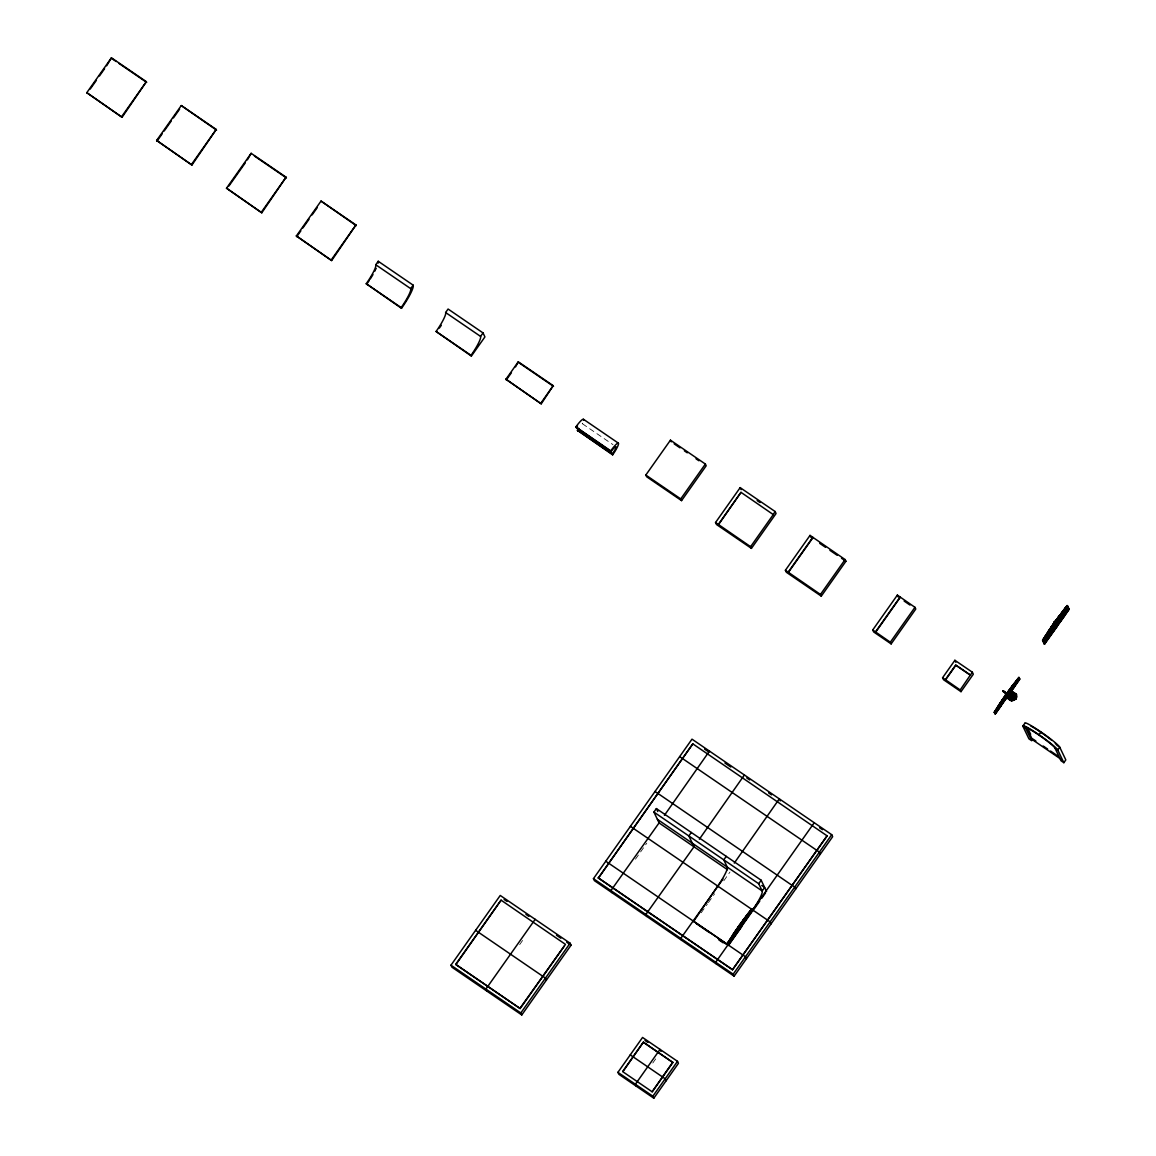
<?xml version="1.0" encoding="UTF-8"?>
<svg xmlns="http://www.w3.org/2000/svg" width="1156" height="1156" viewBox="0 0 1156 1156"><rect width="100%" height="100%" fill="white"/><g stroke="black" fill="none" stroke-linecap="round" stroke-linejoin="round"><path stroke-width="0.75" stroke-dasharray="5 3.75" d="M519.694 944.568L523.798 938.759M635.468 859.168L639.586 853.359M640.612 851.914L646.768 843.186M701.23 912.749L707.385 904.021M708.411 902.576L714.567 893.848M723.815 880.771L729.971 872.058M652.779 1063.014L656.883 1057.191M582.451 423.775L613.012 444.67M582.451 423.197A11.791 1.922 -55.6 0 1 582.234 423.616"/><path stroke-width="1.5" d="M1043.955 640.164L1043.102 640.655L1043.521 639.485M1043.333 640.019L1043.724 640.121M1044.041 641.479L1045.038 641.204L1044.041 641.782M1048.622 633.329L1048.03 633.112M1067.797 608.634L1067.754 607.883M1068.028 607.998L1066.93 610.657M1000.72 704.206L1008.104 693.672L1012.497 691.606L1012.425 693.528L1013.942 694.048L1015.228 696.808L1013.826 700.131L1009.809 699.828L1008.119 696.23L1010.445 692.95L1012.497 692.56L1012.035 696.996M1010.647 697.516L1013.248 695.334L1012.454 694.164L1011.139 694.409L1010.113 695.276L1012.078 698.499L1015.214 695.204L1014.101 693.903L1010.778 693.658L1008.841 696.374L1010.257 699.366L1013.581 699.611L1014.91 698.499L1015.214 695.204M1012.396 695.045L1010.806 695.782L1012.266 696.822C1011.746 695.132 1014.029 696.606 1012.266 696.822L1008.61 696.591M1012.439 692.169L1015.936 694.554L1016.312 696.707L1013.855 700.189L1009.593 699.871L1007.801 696.057L1008.567 693.99L1012.497 691.606L1016.456 694.308L1016.875 696.75L1016.008 699.091L1011.616 701.157L1007.656 698.455L1004.723 692.401M1012.078 698.499C1012.569 695.334 1004.694 700.088 1010.012 697.675L1011.977 699.264L1014.332 698.152L1014.101 693.903M1015.488 694.886L1016.456 694.308L1014.361 695.623L1014.144 697.978L1011.962 699.004C1011.659 702.068 1010.965 700.016 1013.668 699.814L1015.821 696.765L1014.26 693.441L1012.439 692.805L1009.058 694.409L1008.393 696.201L1008.726 698.08L1011.775 700.16M1011.876 699.929L1012.064 698.296L1010.734 697.4M1003.119 690.855C1003.48 692.791 1001.443 689.149 1004.261 691.548M735.895 931.144L735.274 932.343M737.384 930.132L738.077 928.485M738.857 928.427L739.739 926.678L738.771 928.369M740.071 926.39L740.389 925.783M740.274 925.956L741.227 925.075M745.562 917.691L744.652 919.136M745.808 917.358L739.421 925.262L739.999 927.343M1004.318 698.961L1004.925 697.762M1010.59 696.577L1006.5 695.58M1008.682 695.926L1006.963 694.973L1007.642 693.932M1007.801 695.406L1007.208 694.64L1008.928 695.58M1012.425 686.375L1012.02 686.678M1012.512 686.433L1012.092 687.141M740.259 924.728L739.927 925.739M745.707 918.341L744.276 919.858L744.955 919.15M746.025 917.777L745.143 919.54L745.692 918.5M1007.31 696.331L1001.284 704.871L1000.691 702.819M1000.72 703.729L1001.428 703.282M1001.255 702.472L1000.388 703.383M1000.749 704.018L1001.631 702.256M1007.353 693.745L1007.815 693.181C998.365 706.345 1024.78 668.789 1006.385 694.019L1008.668 695.479M1012.512 687.603L1013.061 686.577L1011.818 687.82M1045.559 637.664L1045.327 637.939M1047.105 637.144L1049.475 634.124L1048.376 635.179M1062.364 615.873L1064.474 612.55M1066.872 607.724L1067.06 606.423L1064.849 608.923L1065.601 607.883M1006.76 694.106L1006.182 692.906L1009.043 694.496M1006.255 693.614L1008.133 693.918L1013.422 687.083M1008.205 696.259L1006.732 694.915L1007.382 695.233M1006.688 695.031L1007.122 695.377M1005.532 692.516L1007.078 695.161M1007.295 694.929L1008.263 695.233M1051.425 628.705L1050.804 629.861M1051.353 628.965L1050.992 629.514M1057.046 622.723L1056.035 624.804L1056.844 624.327M1057.364 623.864L1056.353 624.124M1059.806 617.102L1061.194 614.544M1049.07 630.974L1049.215 631.985M1049.301 630.714L1049.128 631.638M1055.356 626.436L1055.616 625.064L1054.417 626.61M1055.789 625.526L1055.197 627.014M1043.42 640.077L1043.955 638.82M1044.215 640.944L1044.085 642.245M1048.449 633.864L1048.767 632.968M1048.665 633.618L1048.579 632.578L1046.946 634.196M1049.142 635.323L1049.475 634.427M1061.67 614.226L1062.003 613.33M1067.624 609.169L1067.71 608.273L1066.713 608.851M1010.488 696.635L1010.806 695.782M1011.486 697.082L1013.985 696.909L1013.841 696.013L1012.15 697.545M730.13 939.886L729.104 941.244M731.156 939.207L732.095 937.762M747.036 916.867L746.328 917.546L746.863 916.52M746.415 917.604L746.949 916.809M751.198 909.917C752.253 907.807 752.903 912.012 751.703 909.05L745.793 916.578L746.877 918.341L745.793 916.578M997.036 708.96L995.981 709.929M1013.668 686.722L1013.971 685.205L1013.234 685.855L1014.549 684.554M1018.783 677.922L1018.161 678.659M729.855 940.522L731.069 939.149M751.328 910.177L751.487 909.685M999.218 706.648L998.22 707.299M1018.436 678.326L1017.598 679.742M728.786 942.183L727.977 942.848M728.28 943.354L729.552 940.825M728.034 943.05L728.612 941.822M733.106 935.666L732.297 936.62M733.337 935.334L732.716 936.071M733.901 936.114L732.76 936.649M746.241 917.257L747.094 915.668M747.181 915.725L746.386 916.867M751.761 909.859L750.938 910.812M995.172 711.186L994.637 712.096L995.576 710.564L995.056 711.532M995.518 711.764L994.81 712.443L995.995 710.506M1009.737 693.499L1019.924 679.078L1018.884 677.387A55.748 9.089 -55.6 0 0 994.247 712.269L995.186 712.891L1000.388 704.134L999.622 706.013M1013.205 685.999L1014.245 684.713M1045.472 637.606L1044.287 639.629M1047.018 637.563L1047.957 635.959M1067.104 607.305L1067.335 606.539M1049.157 631.046L1049.662 629.919M1049.865 632.635L1050.977 630.641M1050.457 631.581L1049.951 632.693A5 0.809 -55.6 0 0 1050.37 633.56M1055.948 621.032L1055.442 622.145A5 0.809 -55.6 0 0 1055.76 622.954L1056.57 622.217M1053.607 626.436L1054.474 624.717A4.595 0.751 -55.6 0 0 1054.185 623.98L1054.388 623.648A5 0.809 -55.6 0 1 1054.792 624.5M1055.674 621.885L1056.035 621.09M1054.2 625.555L1054.706 624.442A5 0.809 -55.6 0 0 1054.301 623.575M1054.995 627.217L1055.5 626.104M1061.194 618.272L1061.555 617.477A4.595 0.751 -55.6 0 0 1061.179 616.683M1061.28 618.33L1061.786 617.217M1043.391 639.803L1043.868 638.762M1044.374 640.41L1043.998 641.204L1044.562 640.222M1048.102 634.601L1048.579 633.56M1048.795 636.06L1049.272 635.02M1048.983 635.872L1049.388 634.066M1062.335 612.608L1061.67 614.559L1062.422 614.082M1061.873 613.648L1062.422 612.666M1067.277 609.906L1067.754 608.851M1014.26 693.441L1014.52 692.892M744.681 918.558L745.736 917.199L745.129 918.399M1013.942 694.048L1014.448 693.253L1012.497 692.56M734.089 933.875L733.699 935.218L734.262 934.192M738.987 927.17L739.551 926.158L738.771 927.618M739.276 927.748L739.161 927.358M745.548 918.861L745.952 918.009L745.331 918.514M1000.937 702.357L1000.532 703.209L1004.044 697.704L1001.862 701.042M1000.821 703.787L1001.212 702.949M1005.951 695.912L1006.5 694.9M1006.139 696.432L1006.63 695.637L1005.171 697.545M1006.226 696.49L1006.789 695.479M1050.905 629.456L1050.37 630.656M1053.853 627.289L1053.232 628.43M1049.46 630.121L1050.024 629.095M1049.547 630.179L1050.183 628.98M1055.833 621.292L1056.454 620.093A4.927 0.809 -55.6 0 1 1059.228 616.177L1061.28 614.602M1053.694 626.494L1054.315 625.309M1051.541 632.26A5.375 0.881 -55.6 0 0 1054.547 627.983L1054.908 627.159M1055.11 626.957L1054.489 628.156A4.927 0.809 -55.6 0 1 1051.714 632.072L1050.847 632.997M1061.396 618.07L1060.774 619.269A4.927 0.809 -55.6 0 1 1058 623.185L1057.133 624.11M1043.68 638.95L1045.573 635.887M1043.767 639.008L1044.432 637.939M1044.46 640.467L1045.053 639.34M1047.611 635.468L1048.203 634.355M1047.755 635.366L1048.29 634.413M1048.709 636.002L1047.639 637.823M1048.319 636.927L1048.897 635.814M1062.147 612.796L1062.682 611.842M1062.234 612.853L1062.826 611.726M1066.193 611.726L1067.378 609.645M731.184 939.12L731.777 938.036M751.559 909.57L750.316 911.434M1018.609 678.37L1017.28 680.19L1018.147 679.381M728.222 942.443L727.818 943.383M728.468 942.863L728.005 943.585L728.468 942.964M733.063 936.649L733.439 935.869L727.875 943.903M746.314 917.069L746.689 916.289M751.53 910.495L752.079 909.584M994.969 712.327L995.345 711.547M999.853 705.044L1000.229 704.264L999.68 704.813M999.926 705.333L1000.402 704.611L994.839 712.645M1013.191 685.754L1014.058 684.41M1013.653 685.031L1013.277 685.811L1013.74 685.205M1018.407 679.179L1019.043 678.326M1018.494 679.237L1019.332 678.702M737.499 929.915L738.54 928.355M745.331 918.095L744.594 918.5M1007.165 694.828L1008.755 695.161M1012.569 686.245L1009.043 691.606M733.757 933.918L734.392 932.935L733.843 933.976M740.042 925.017L741.227 923.196M738.583 927.849L739.132 926.809M740.129 925.075L740.678 924.049M1000.807 702.718L1001.356 701.678M1005.547 696.591L1006.081 695.565M1004.983 697.444L1006.442 695.117L1005.734 695.58M1005.734 697.111L1006.37 696.143L1005.821 697.169M1012.107 688.282L1012.642 687.242M1044.937 638.488L1044.504 639.282M1053.795 627.462L1055.226 625.353M1056.786 623.084L1056.194 624.283M1065.138 609.949L1066.641 607.753M1052.972 627.462L1050.818 630.757L1053.752 626.321L1053.159 627.506M1012.699 696.057L1013.711 694.611L1012.396 694.294M1044.908 639.456L1047.668 635.294M1044.995 639.514L1045.645 638.387M1062.769 611.9L1063.419 610.773M1047.726 637.881L1048.376 636.754M1066.699 610.715L1064.734 613.72L1066.193 611.654M746.559 917.329L747.368 916.26L746.834 917.17M996.949 708.903L996.14 710.29M998.249 707.674L996.66 709.495M731.575 938.34L732.167 937.848M996.14 710.087L996.602 709.64M1044.562 644.21L1042.481 640.337L1054.33 622.361L1042.828 640.583L1044.562 644.21L1069.199 609.328L1067.465 605.701L1054.575 622.015L1056.584 626.581L1050.558 635.121L1048.405 631.147L1054.373 622.434M1013.783 685.508L1014.332 685.002M727.558 943.238L728.41 944.51L727.558 943.238C731.921 937.068 735.418 935.724 732.991 934.713M727.904 943.469L733.337 934.944M1007.729 696.346L995.287 713.96L994.521 711.98L999.954 703.455L994.868 712.212L995.359 713.252L1001.038 705.218L1000.186 703.079L1006.804 694.424M1042.755 640.048L1048.189 631.523L1050.313 635.468L1044.634 643.487L1042.755 640.048L1044.634 643.487M1043.102 640.28L1048.535 631.768M728.872 942.241L728.266 943.137L728.988 942.472M732.947 936.533L733.005 935.955M732.499 936.924L733.554 935.782M732.658 937.27L733.179 936.317M751.14 911.116L751.66 910.162M995.229 711.879L995.75 710.926M1013.537 685.378L1014.144 684.468M1018.104 679.858L1018.609 678.904M1018.696 678.962L1016.861 681.491M734.291 933.224L734.941 932.083M734.566 933.802L735.216 932.661M734.754 933.571L735.303 932.719M738.034 928.702L738.684 927.56M738.308 929.28L738.959 928.138M744.594 920.393L745.244 919.251M1001.255 701.967L1001.905 700.825M1008.841 690.956L1007.454 693.022L1008.177 691.938M1001.53 702.559L1002.18 701.403L1001.356 702.212M1004.896 697.386L1005.633 696.302M1005.272 698.022L1005.922 696.88M1011.543 689.135L1012.194 687.993M728.439 942.053L729.147 941.042L728.612 942.4M728.699 942.458L729.306 941.389M731.965 937.704L732.572 936.635M732.745 936.981L732.051 937.993L732.832 937.054M747.007 915.957L747.614 914.887M750.62 911.896L751.227 910.827M995.403 710.795L996.096 709.784L995.489 710.853M995.663 711.2L996.27 710.131M998.928 706.446L999.535 705.377M999.622 705.435L999.015 706.75L999.796 705.796M1013.971 684.699L1014.578 683.63M1017.569 680.653L1018.176 679.569M734.811 932.242L735.592 931.115L734.898 932.3M741.964 922.271L741.169 923.398L743.452 920.133L742.586 921.188M735.173 932.878L735.881 931.693M737.571 930.19L738.352 929.063L734.783 934.236M743.843 921.303L744.637 920.176M744.724 920.234L742.354 923.456M1002.006 701.432L1004.405 698.354M1008.133 692.155L1008.928 691.013M1002.136 701.62L1002.83 700.435M1004.333 698.426L1005.041 697.227M1007.873 693.586L1008.205 693.253M1005.315 697.819L1003.827 699.987M1010.893 690.103L1011.601 688.918L1009.318 692.198M1063.202 614.385L1064.243 612.752M1044.937 637.014L1047.033 633.979L1046.281 635.02M1063.419 610.859L1064.792 608.721M1063.506 610.83L1064.878 608.779M1045.645 638.473L1047.105 636.407M1047.004 638.863L1047.726 637.809L1046.252 639.875M733.973 935.898L733.222 934.323C751.732 907.446 726.026 945.897 733.973 933.615L734.32 936.129L733.8 935.536L739.797 926.91L739.175 925.624M746.978 916.665L747.903 915.35M1000.186 703.079L1006.096 694.279M996.515 709.567L995.908 710.449M729.017 941.186L730.419 939.163M729.19 941.548L730.014 940.551M747.498 915.032L748.987 913.067M747.585 915.09L748.322 914.035M729.537 941.735L728.742 942.66L732.254 937.906M749.912 912.749L750.649 911.694M749.998 912.807L750.735 911.752M996.226 710.348L996.978 709.293M1014.448 683.774L1015.286 682.777M735.519 931.172L737.08 928.962L736.314 930.089M735.606 931.23L736.386 930.118M735.115 932.617L734.797 933.051M735.794 931.75L737.268 930.161M738.135 928.745L738.857 927.907M736.863 931.245L737.644 930.132M743.149 922.358L743.929 921.231M1008.769 691.028L1009.622 689.973M1011.847 687.358L1011.211 688.254M1005.084 697.487L1005.807 696.649M1010.113 691.1L1010.879 689.988M729.783 940.262L731.849 937.184L731.199 938.282M731.502 938.831L729.335 941.865M749.247 913.717L750.056 912.734M997.469 707.963L996.732 709.004L998.9 705.984M1015.127 682.791L1016.688 680.768M998.885 706.518L999.521 705.622L998.972 706.576M996.299 710.608L998.452 707.573M997.816 708.686L998.538 707.631M1017.02 681.476L1015.474 683.499L1016.283 682.517M86.801 92.682L111.438 57.8L146.364 81.686L122.074 117.276L86.801 92.682L122.074 117.276M90.226 89.041L96.382 80.328M99.459 75.964L104.589 68.695M106.655 65.791L111.438 57.8M121.727 116.554L146.364 81.686M156.652 140.44L181.29 105.557L216.23 129.443L191.939 165.048L156.652 140.44L191.939 165.048M156.999 141.162L162.143 133.894M164.195 130.989L171.377 120.816M173.429 117.912L179.585 109.184M191.593 164.311L216.23 129.443M226.518 188.197L251.155 153.315L286.081 177.2L261.791 212.805L226.518 188.197L261.791 212.805M228.917 186.015L245.347 162.765M247.398 159.86L251.155 153.315M261.444 212.068L286.081 177.2M296.384 235.954L321.021 201.072L355.947 224.958L331.656 260.562L296.384 235.954L331.656 260.562M296.731 236.677L300.835 230.868M302.886 227.963L309.042 219.235M312.12 214.886L317.25 207.618M331.31 259.84L355.947 224.958M375.758 264.753L378.229 261.27L413.154 285.156A23.582 3.844 -55.6 0 1 401.508 308.32L366.235 283.711A19.305 3.15 -55.6 0 0 375.758 264.753L410.698 288.639A19.305 3.15 -55.6 0 1 401.161 307.597L401.508 308.32M410.698 288.639L413.154 285.156M445.624 312.525L448.08 309.028L483.02 332.914L484.928 336.902L471.373 356.077L436.101 331.469A19.305 3.15 -55.6 0 0 445.624 312.525L480.549 336.396A19.305 3.15 -55.6 0 1 471.027 355.354L471.373 356.077M439.352 328.087L441.289 325.342M480.549 336.396L483.02 332.914M505.952 379.24L518.278 361.799L553.204 385.671L541.239 403.834L505.952 379.24L541.239 403.834M506.299 379.963L511.443 372.694M515.547 366.886L518.278 361.799M540.892 403.112L553.204 385.671M645.814 475.044L670.451 440.161L705.377 464.047L706.2 465.752L681.563 500.62L646.638 476.749L645.814 475.044L680.74 498.915L681.563 500.62M680.74 498.915L705.377 464.047M715.535 522.512L740.172 487.63L775.098 511.516L776.066 513.51L751.429 548.378L716.489 524.506L715.535 522.512L750.605 546.687L751.429 548.378M718.338 524.419L740.996 492.34L773.277 514.593L750.605 546.687M718.468 524.708L740.996 492.34M450.97 965.202L500.245 895.452L570.096 943.209L571.05 945.203L521.775 1014.954L451.924 967.196L450.97 965.202L520.821 1012.959L521.775 1014.954M775.098 511.516L773.277 514.593M519.998 1008.263L565.472 944.38L501.068 900.148L455.724 964.321L520.142 1008.552L564.446 945.839M535.17 919.323L485.896 989.088L486.849 991.082M785.401 570.269L810.038 535.387L845.108 559.562L845.917 561.267L821.28 596.149L786.355 572.263L785.401 570.269L820.471 594.444L821.28 596.149M788.19 572.177L812.827 537.309M788.334 572.466L812.971 537.598M593.447 878.661L691.996 739.161L831.713 834.675L832.667 836.669L734.118 976.17L594.401 880.655L593.447 878.661L733.164 974.19L734.118 976.17M791.08 886.825L732.485 969.768L598.346 878.069L692.82 743.857L827.089 835.846L792.106 885.366L655.033 791.47M598.346 878.069L692.82 743.857M727.529 869.717L659.122 822.956L653.92 812.09L656.377 808.593L761.168 880.236L766.558 891.464M520.821 1012.959L570.096 943.209M709.452 751.097L664.425 815.327M659.296 822.595L610.903 890.611L611.856 892.591M820.471 594.444L845.108 559.562M691.317 832.479L688.846 835.961L694.062 846.842M744.392 774.982L699.366 839.213M694.221 846.467L645.843 914.483L646.796 916.477M872.722 629.977L897.359 595.094L914.96 607.319L915.783 609.024L891.146 643.906L873.676 631.956L872.722 629.977L890.322 642.201L891.146 643.906M875.511 631.884L900.148 597.002M875.656 632.173L900.293 597.291M726.243 856.365L723.772 859.847L727.254 867.087A19.305 3.15 -55.6 0 1 717.731 886.045L693.441 921.65M722.991 879.066L680.768 938.369L681.722 940.363M734.291 863.084L779.317 798.854L780.271 800.848M890.322 642.201L914.96 607.319M617.925 1072.335L642.563 1037.452L677.503 1061.324L678.456 1063.318L653.819 1098.2L618.894 1074.314L617.925 1072.335L652.865 1096.206L653.819 1098.2M622.694 1071.453L643.386 1042.148L672.879 1062.494L652.172 1091.799L622.838 1071.742L643.386 1042.148M728.338 945.218L752.975 910.336L751.92 908.645A55.748 9.089 -55.6 0 0 727.283 943.527L727.977 944.972L752.657 909.931A19.305 3.15 -55.6 0 0 762.18 890.973L758.712 883.719L761.168 880.236M744.334 919.584L743.611 920.393M750.721 911.058L749.42 912.604M748.091 915.133L748.77 914.078L747.643 915.35M751.964 909.671L746.704 917.98M728.049 944.264L752.339 909.888M814.243 822.74L715.694 962.24L716.648 964.234M741.704 926.635L728.367 945.536L727.63 943.758A55.748 9.089 -55.6 0 1 752.267 908.891M753.972 909.281L759.781 901.059M761.717 898.328L765.59 892.837M732.485 969.768L827.089 835.846M733.164 974.19L831.713 834.675M942.588 677.734L954.899 660.293L972.369 672.228L973.323 674.223L960.997 691.664L943.542 679.728L942.588 677.734L960.188 689.959L960.997 691.664M672.734 1062.205L652.172 1091.799M945.377 679.641L955.723 664.989L970.39 675.017L960.188 689.959M945.521 679.93L955.868 665.278L970.534 675.306M652.865 1096.206L677.503 1061.324M970.39 675.017L972.369 672.228M1003.422 691.895L1003.567 691.953M1054.084 621.856L1056.584 626.581M1010.387 689.467L1011.11 688.528M1058.332 621.234L1057.393 622.419L1058.246 621.379M1017.063 680.653L1016.326 681.39L1016.977 680.595M1008.624 692.545L1009.405 691.577L1008.841 692.271M1000.749 704.279L1006.76 695.652L1005.792 692.791L1007.006 695.305M1013.321 686.491L1018.956 678.399L1018.32 679.005M1044.114 642.895L1049.749 634.803L1050.732 635.482M1060.731 613.706L1062.306 617.015L1056.309 625.627L1056.83 626.234L1062.87 617.68L1061.078 613.952L1054.619 622.087M1062.942 616.972L1068.231 608.634L1056.281 625.555M1018.884 677.387L1019.505 679.063L1013.841 687.098L1013.104 685.566L1019.014 678.037L1012.757 685.32L1013.595 687.444L1008.364 694.857M1008.22 694.322L1019.303 678.63M1044.287 643.256L1056.382 626.147M995.287 713.96L1001.457 705.232M1002.108 703.571L1007.483 696.692M1018.393 680.523L1008.711 694.944L1007.671 694.091M1044.215 643.964L1057.003 626.595M1057.668 624.934L1063.043 618.041M1067.118 605.469L1068.852 609.082L1063.289 617.694M1062.769 617.102L1068.78 609.313L1066.901 605.874L1060.991 613.388L1062.552 616.668M1009.593 699.871L1009.954 699.525M1063.852 762.7L1065.818 759.911L1059.749 747.224A21.444 1.98 35.2 0 0 1040.544 731.661A21.444 1.98 35.2 0 0 1024.823 723.353L1022.843 726.141L1028.927 738.829L1031.716 740.736L1025.647 728.049L1022.843 726.141A21.444 1.98 35.2 0 1 1038.579 734.465A21.444 1.98 35.2 0 1 1057.769 750.027L1063.852 762.7L1061.049 760.793L1054.98 748.105A18.005 1.662 35.2 0 0 1038.854 735.043A18.005 1.662 35.2 0 0 1025.647 728.049M730.433 939.178L731.156 938.123M748.9 913.023L749.724 912.026M748.337 914.396L750.027 911.853M748.207 914.931L749.897 912.387M748.293 914.858L749.319 913.76M1015.864 681.765L1017.381 679.829M1016.847 681.13L1014.607 684.092M744.392 919.656L741.343 923.875M741.169 924.482L741.863 923.658M742.08 922.864L743.727 920.711M736.083 932.343L736.849 931.216M1009.549 689.93L1010.416 688.875M1010.691 689.453L1007.743 693.513L1008.494 692.473M1003.032 701.085L1003.899 700.03M1011.746 697.53L1012.237 696.75L1014.332 698.152M750.331 911.015L749.579 912.07L750.417 911.087M740.245 926.996L739.768 925.508L745.88 917.127L746.632 918.702L745.533 916.896M747.816 915.697L748.655 914.714M747.903 915.769L748.597 914.815M1061.078 613.952L1054.575 622.015M1017.54 680.176L1016.586 681.029M1014.78 684.453L1015.604 683.456M1054.922 622.246L1067.465 605.701M1015.17 683.673L1015.17 683.543M1057.798 620.758L1060.211 617.651M1065.586 610.238L1064.04 612.261L1066.309 609.342M1049.98 630.887L1049.72 631.479M1048.073 635.468L1048.709 634.644M743.308 920.19L744.189 919.136M737.037 929.077L737.831 927.965L737.123 929.135M744.074 919.323L743.395 920.248L744.146 919.786M743.583 920.768L744.478 919.714M742.499 923.398L741.054 925.349M735.332 933.34L736.213 932.285M1010.272 688.933L1011.153 687.878M1003.986 697.819L1004.867 696.765M1011.356 688.21L1010.431 689.265M1008.307 692.617L1009.101 691.49M1010.633 689.568L1011.428 688.456M1008.581 693.195L1009.463 692.141M1002.295 702.082L1003.177 701.027M750.215 911.203L750.923 910.22M750.302 911.26L751.01 910.278M747.051 916.159L747.845 915.234M750.389 911.549L751.183 910.625M731.748 937.357L732.543 936.432M1017.179 679.945L1017.887 678.962M1017.266 680.003L1017.974 679.02M1014 684.901L1014.809 683.976M1014.881 684.265L1014.173 685.248L1014.968 684.323M998.697 706.099L999.492 705.174M996.414 710.42L995.692 711.402L996.501 710.478M748.004 915.075L748.582 914.266M1014.968 683.817L1015.676 682.864M1015.055 683.875L1015.633 683.08M1011.746 697.4L1010.734 698.816M743.987 919.266L744.84 918.298M737.716 928.167L738.554 927.184M740.693 924.699L741.545 923.731M740.967 925.291L741.82 924.309M734.696 934.178L735.534 933.21M1011.803 687.04L1010.951 688.008L1012.309 686.418L1011.543 687.242M1004.665 696.909L1005.518 695.926M1011.341 688.398L1011.991 687.56L1011.225 688.6M1004.752 696.967L1005.359 696.201M1007.931 694.034L1008.697 692.993M1008.466 694.453L1008.783 693.051M1001.645 702.92L1002.411 701.88L1001.732 702.978M733.829 934.207L733.222 934.323M738.959 927.632L739.768 926.765M1008.711 692.603L1009.304 691.808M746.574 916.751L747.296 915.971M1017.728 679.208L1018.364 678.37L1017.815 679.266M1017.901 679.555L1018.609 678.774M1013.798 685.913L1014.419 685.06M999.246 705.362L999.969 704.582M995.937 711.215L995.041 712.125M746.14 916.824L752.05 909.295M1063.115 617.333L1061.338 613.634L1066.901 605.874M1063.404 612.94L1064.069 612.116M1063.318 613.157L1064.156 612.174M1065.557 610.382L1066.945 608.634M1064.098 614.4L1064.763 613.576L1062.928 615.859M1045.53 640.771L1046.368 639.788M1045.616 640.829L1046.339 639.933M1057.827 620.599L1056.338 622.448M1057.018 621.711L1057.913 620.656M1059.402 618.763L1060.89 616.914M1065.875 609.01L1065.052 609.588M1050.067 630.945L1049.128 631.927M744.869 919.078L745.634 918.254M738.308 927.401L739.089 926.505M739.956 925.392L740.953 924.497M741.14 925.017L740.129 926.259M734.176 934.799L734.941 933.976M1005.272 696.143L1006.023 695.32M1007.165 693.932L1008.191 693.817M1000.995 703.672L1001.818 702.66M1001.226 703.599L1001.905 702.718M1010.257 699.366L1011.962 699.004M1065.427 608.042L1066.251 607.175M1066.121 609.501L1067.841 607.94M1062.667 613.865L1063.491 612.998M1063.361 615.324L1064.185 614.457M1047.033 634.268L1047.77 633.329M1044.894 641.479L1045.631 640.554M1044.981 641.537L1045.718 640.612M1052.943 625.064L1053.824 624.139M1060.11 617.896L1061.266 616.74M1059.676 617.304L1059.069 618.041M1049.735 631.19L1048.954 632.014L1049.113 631.292M745.143 917.994L745.822 917.257M740.476 925.06L739.71 925.739M1009.809 699.828L1013.451 699.337M1062.899 613.648L1061.815 614.168M1063.592 615.108L1062.508 615.628M1047.538 633.546L1048.622 633.026M1059.864 615.483L1060.659 614.746M1060.659 617.145L1061.454 616.408A5 0.809 -55.6 0 1 1061.873 617.275M1056.483 622.159L1055.963 622.607A4.595 0.751 -55.6 0 1 1055.587 621.812M1057.22 624.168L1055.948 624.601M1050.284 633.502L1051.079 632.765L1050.472 633.156A4.595 0.751 -55.6 0 1 1050.096 632.375A4.595 0.751 -55.6 0 0 1050.558 633.228A4.927 0.809 -55.6 0 1 1050.024 632.346M1012.887 698.152L1014.91 698.499M1063.115 615.541L1062.277 615.816M1015.228 696.808L1016.312 696.707M1014.563 696.822L1016.138 696.837L1014.448 693.253M1013.826 696.822L1014.78 696.909M1006.587 693.571L1007.136 693.846M1015.156 698.571L1016.008 699.091L1014.679 698.311M1002.787 691.086L1003.278 691.245M1006.5 693.268L1007.888 694.265M1007.656 695.276L1008.466 695.753M1003.119 691.274L1004.015 691.895M1003.769 691.172L1005.113 692.112M1056.411 626.22L1050.385 634.76M1050.313 635.468L1048.189 631.523M111.785 58.523L116.149 61.514M119.054 63.493L146.711 82.408M216.577 130.166L181.29 105.557M254.407 156.031L286.428 177.923M356.294 225.68L321.021 201.072M1019.505 679.063L1018.667 677.792M674.179 443.861L680.003 447.834M684.366 450.826L687.285 452.82M696.013 458.788L698.918 460.767M757.137 500.577L760.056 502.557M819.72 543.363L825.543 547.337M829.907 550.328L837.19 555.299M841.554 558.276L845.917 561.267M904.137 601.062L909.96 605.05M1013.769 687.806L1012.497 685.638M1008.567 693.99L1009.058 694.409M518.625 362.522L553.551 386.393M583.404 419.238L618.344 443.124M1001.038 705.218L999.954 703.455M1054.98 748.105L1057.769 750.027L1059.749 747.224L1056.945 745.317A18.005 1.662 35.2 0 0 1055.269 743.395M1032.944 739.016L1035.877 741.01M1043.203 746.025L1047.611 749.045M1050.544 751.039L1057.87 756.053M366.235 283.711L401.161 307.597M436.101 331.469L471.027 355.354M583.563 420.235A11.791 1.922 -55.6 0 0 575.818 426.998L610.744 450.869L611.697 452.863M575.818 426.998L611.091 451.591A7.5 1.228 -55.6 0 1 616.018 446.765A7.5 1.228 -55.6 0 1 612.304 454.135L612.651 454.857A11.791 1.922 -55.6 0 0 618.474 443.268A11.791 1.922 -55.6 0 0 610.744 450.869M1061.772 759.767L1032.453 739.71L1026.369 727.023M578.679 428.312A7.5 1.228 -55.6 0 1 577.379 430.249L612.304 454.135M577.379 430.249L612.651 454.857M704.596 749.117L708.96 752.094M724.971 763.047L730.794 767.02M746.805 777.959L749.709 779.953M768.624 792.886L771.543 794.88M819.575 827.71L822.48 829.705M679.67 756.602L819.402 852.117L820.355 854.111M761.732 885.496L764.636 887.49L762.18 890.973L657.388 819.329M653.92 812.09L758.712 883.719M630.396 826.352L770.113 921.867L771.081 923.861M746.458 918.341L740.432 926.881M727.283 943.527L728.237 944.134M605.758 861.22L745.476 956.749L746.444 958.743M693.094 920.927L728.02 944.799M696.346 923.644L709.437 932.589M718.179 938.571L726.907 944.539M718.786 939.828L723.15 942.819M598.216 877.78L732.34 969.479M504.103 899.426L507.007 901.42M525.937 914.353L528.841 916.347M556.498 935.247L560.862 938.238M566.686 942.212L571.05 945.203M644.976 1040.443L647.895 1042.423M643.531 1042.437L672.879 1062.494M475.607 930.32L545.459 978.092L546.412 980.086M630.251 1054.893L665.177 1078.765L666.131 1080.759M520.142 1008.552L455.869 964.61L501.068 900.148M1003.972 691.823L1004.867 692.458M1007.96 695.594L1006.934 694.684M1009.448 694.77L1009.867 697.819M1007.859 695.999L1007.006 695.377M1008.841 694.294L1010.85 693.817L1010.257 692.574M1005.287 692.3L1007.006 693.745M1005.041 692.646L1006.5 693.889M1010.358 699.105L1009.072 696.346M1054.33 621.509L1056.83 626.234M1048.405 631.147L1050.197 634.875M1040.819 732.254L1038.854 735.043M1027.626 727.919L1030.661 734.262M994.247 712.269L994.94 713.714M954.899 660.293L955.853 662.287M897.359 595.094L898.313 597.088M810.038 535.387L810.992 537.381M740.172 487.63L741.126 489.624M670.451 440.161L671.275 441.867M795.718 888.978L794.764 886.984L792.106 885.366M751.92 908.645L753.004 910.653M717.731 886.045L718.078 886.768M656.377 808.593L657.764 811.498M660.986 1051.382L660.033 1049.388L635.395 1084.27L636.349 1086.264M1010.778 693.658L1012.266 696.822M1013.191 698.773L1013.581 699.611M1012.237 696.75L1013.292 699.019M1013.855 700.189L1013.668 699.814M1009.809 696.461L1010.012 697.675M1030.877 726.055A18.005 1.662 35.2 0 1 1051.628 740.23M1054.633 628.04A5.375 0.881 -55.6 0 1 1051.628 632.318M1050.11 629.153A5.375 0.881 -55.6 0 1 1053.13 624.89M1050.269 629.052A4.927 0.809 -55.6 0 1 1053.029 625.121M1056.541 620.151A4.927 0.809 -55.6 0 1 1059.315 616.235M1056.396 620.266A5.375 0.881 -55.6 0 1 1059.416 616.004A5.375 0.881 -55.6 0 0 1056.309 620.208M1060.919 619.154A5.375 0.881 -55.6 0 1 1057.899 623.416M1061.266 616.74A4.595 0.751 -55.6 0 1 1061.642 617.535M1054.099 623.922A4.595 0.751 -55.6 0 1 1054.474 624.717M1054.402 628.098A4.927 0.809 -55.6 0 1 1051.628 632.014M994.593 712.515A55.748 9.089 -55.6 0 1 1019.231 677.633M576.165 427.72A7.5 1.228 -55.6 0 1 577.523 425.899M578.434 429.96A11.791 1.922 -55.6 0 1 577.725 430.971M378.229 261.27A23.582 3.844 -55.6 0 1 378.229 263.077M376.22 268.452A23.582 3.844 -55.6 0 1 375.917 269.073M375.281 270.36A23.582 3.844 -55.6 0 1 374.934 271.024M372.969 274.564A23.582 3.844 -55.6 0 1 372.088 276.038M371.625 276.79A23.582 3.844 -55.6 0 1 370.195 279.087M369.197 280.619A23.582 3.844 -55.6 0 1 368.677 281.385M368.157 282.151A23.582 3.844 -55.6 0 1 367.637 282.917M367.117 283.682A23.582 3.844 -55.6 0 1 366.582 284.434M747.932 915.523L747.21 916.506L748.019 915.581"/></g></svg>
